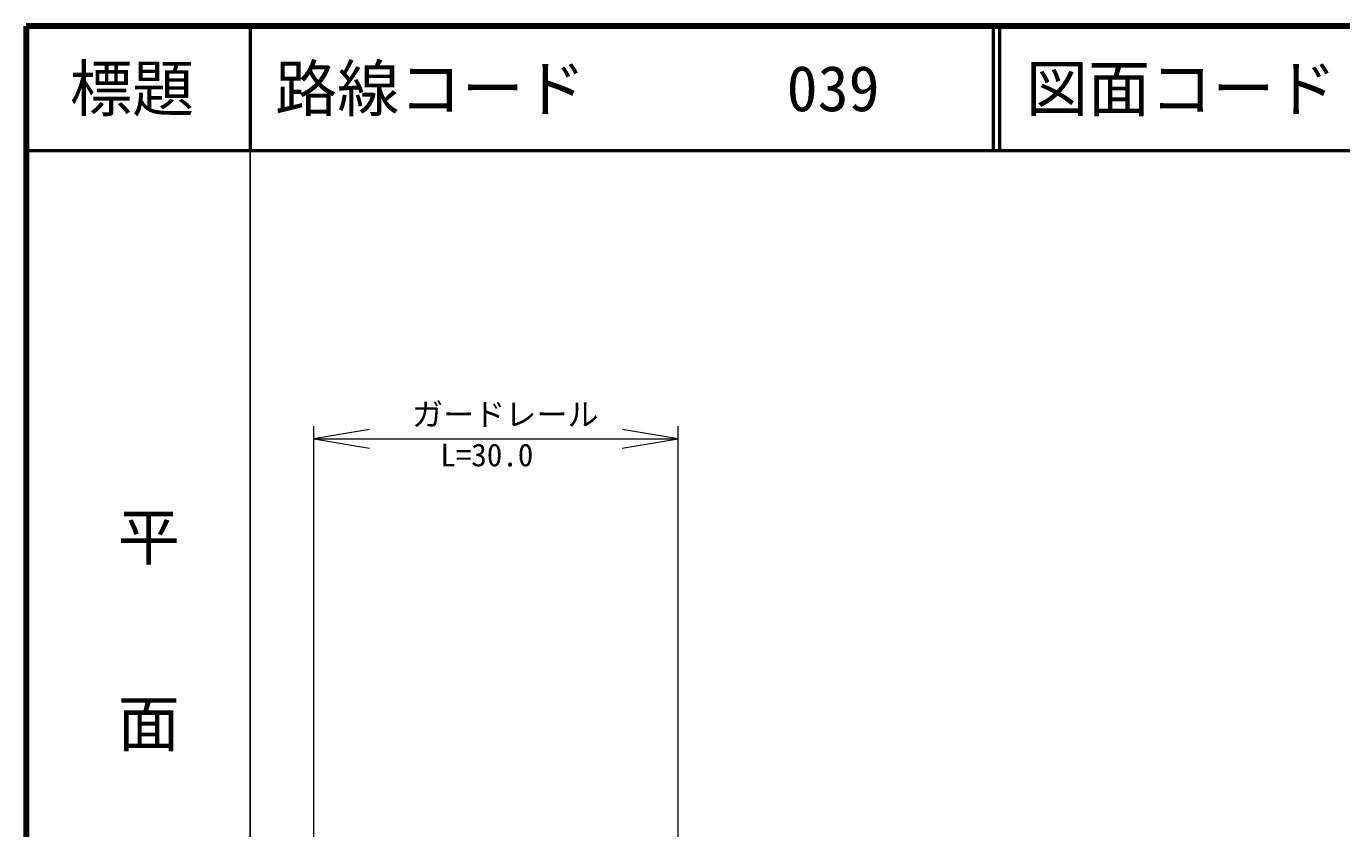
# Model space of a CAD drawing. Units: millimetres, scale not verified. Extents: x 40000 to 680000, y 20000 to 380000.
# Drawn here: x 40000 to 145780, y 315447 to 380000 of the extents above; entities that cross this region are included whole.
import ezdxf
from ezdxf.enums import TextEntityAlignment as Align

# ---------------------------------------------------------------- set-up
doc = ezdxf.new("R2010")
doc.units = ezdxf.units.MM
doc.header["$LTSCALE"] = 1000
for name, color, linetype, lineweight in [('M-STR-HTXT', 7, 'Continuous', 13), ('M-TTL', 2, 'Continuous', 140), ('M-TTL-BAND', 7, 'Continuous', 25), ('M-TTL-LINE', 7, 'Continuous', 50), ('M-TTL-TXT', 7, 'Continuous', 50)]:
    doc.layers.add(name, color=color, linetype=linetype, lineweight=lineweight)
doc.styles.add('@ＭＳ ゴシック', font='')
doc.styles.add('ＭＳ ゴシック', font='')
doc.styles.get('@ＭＳ ゴシック').set_extended_font_data('@MS Gothic')
doc.styles.get('ＭＳ ゴシック').set_extended_font_data('MS Gothic')

# ---------------------------------------------------------------- blocks, each defined once
blk = doc.blocks.new('open_arrow')
at = {"color": 0, "linetype": 'Continuous', "lineweight": -2}
blk.add_lwpolyline([(7.5, 1.25), (0, 0), (7.5, -1.25)], dxfattribs=at)

msp = doc.modelspace()

# ---------------------------------------------------------------- linework, layer by layer
at = {"layer": 'M-STR-HTXT'}
for p, q in [((63111, 285361), (63111, 347821)), ((92430, 285101), (92430, 347821)), ((63111, 346821), (92430, 346821))]:
    msp.add_line(p, q, dxfattribs=at)
at = {"layer": 'M-TTL'}
for p, q in [((40000, 380000), (40000, 20000)), ((680000, 380000), (40000, 380000))]:
    msp.add_line(p, q, dxfattribs=at)
at = {"layer": 'M-TTL-BAND'}
msp.add_line((58000, 370000), (58000, 20000), dxfattribs=at)
at = {"layer": 'M-TTL-LINE'}
for p, q in [((58000, 380000), (58000, 370000)), ((117750, 380000), (117750, 370000)), ((118250, 380000), (118250, 370000)), ((40000, 370000), (680000, 370000))]:
    msp.add_line(p, q, dxfattribs=at)

# ---------------------------------------------------------------- block references
at = {"layer": 'M-STR-HTXT', "xscale": 600, "yscale": 600}
msp.add_blockref('open_arrow', (63111, 346821), dxfattribs=at)
at = {"layer": 'M-STR-HTXT', "xscale": 600, "yscale": 600, "rotation": 180}
msp.add_blockref('open_arrow', (92430, 346821), dxfattribs=at)

# ---------------------------------------------------------------- texts
at = {"layer": 'M-STR-HTXT', "style": 'ＭＳ ゴシック'}
msp.add_text('ガードレール', height=1833, dxfattribs=at).set_placement((71014, 347310), align=Align.BOTTOM_LEFT)
msp.add_text('L=30.0', height=1833, dxfattribs=at).set_placement((77033, 344048), align=Align.BOTTOM_CENTER)
at = {"layer": 'M-TTL-BAND', "style": '@ＭＳ ゴシック'}
msp.add_text('平\u3000\u3000面\u3000\u3000図', height=3666, rotation=270, dxfattribs=at).set_placement((49777, 306475), align=Align.MIDDLE_RIGHT)
at = {"layer": 'M-TTL-TXT', "style": 'ＭＳ ゴシック'}
msp.add_text('標題', height=3666, dxfattribs=at).set_placement((48500, 375000), align=Align.MIDDLE_CENTER)
for s, p in [('路線コード', (60000, 375000)), ('039', (101142, 375000)), ('図面コード', (120380, 375000))]:
    msp.add_text(s, height=3666, dxfattribs=at).set_placement(p, align=Align.MIDDLE_LEFT)

doc.saveas('drawing.dxf')
